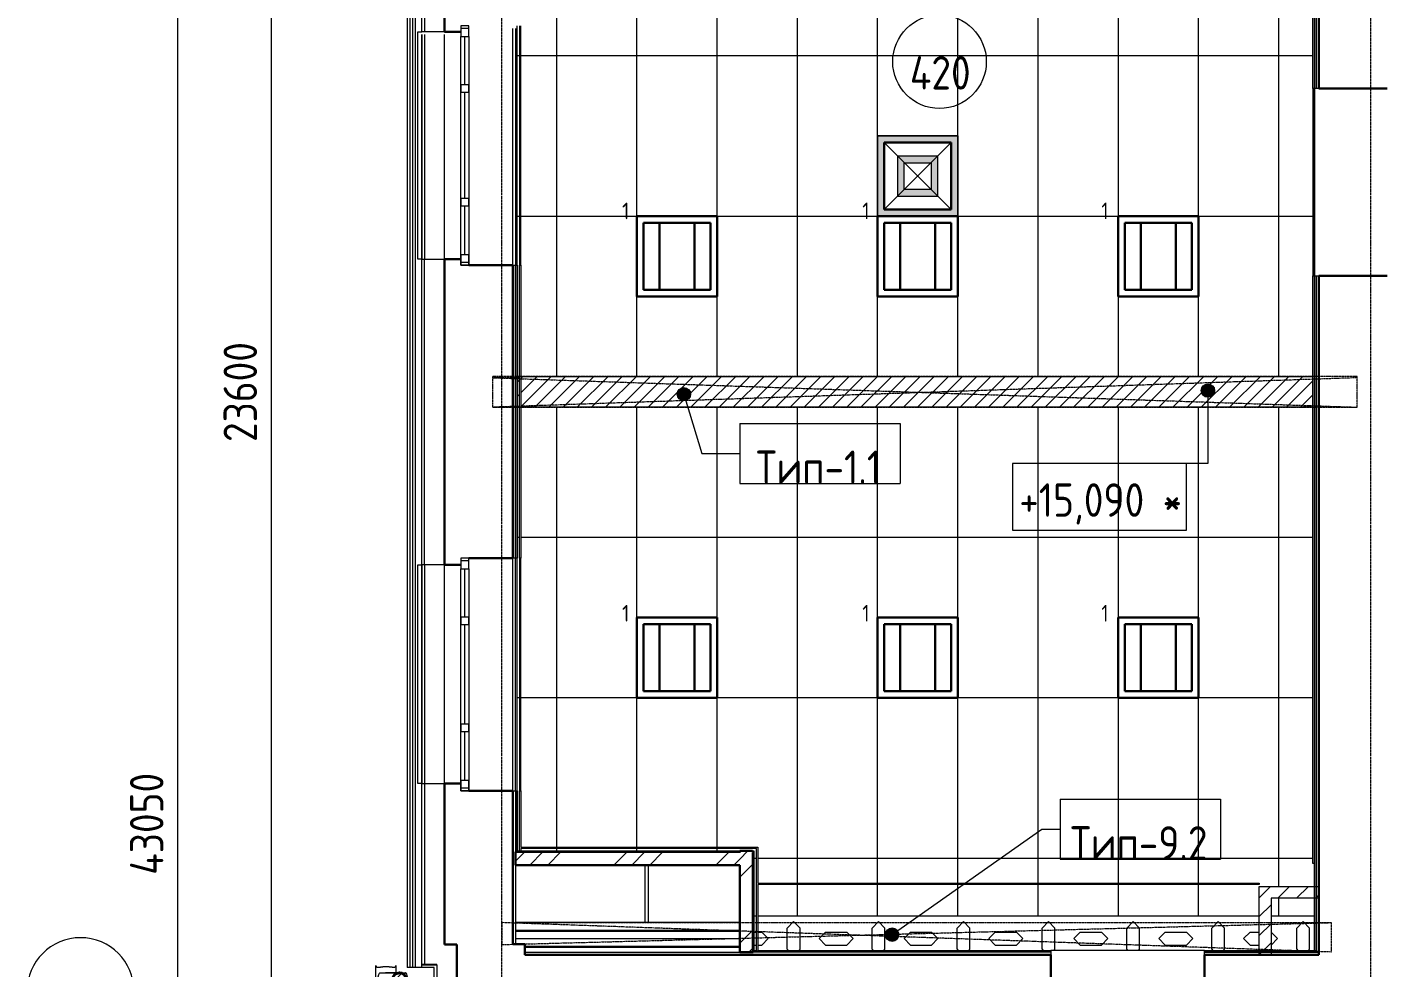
# Model space of a CAD drawing. Header units: millimetres. Extents: x -10051 to 73829, y -4843 to 44223.
# Drawn here: x -10051 to 60, y 20419 to 27453 of the extents above; entities that cross this region are included whole.
import ezdxf

# ---------------------------------------------------------------- set-up
doc = ezdxf.new("R2010")
doc.units = ezdxf.units.MM
for name, pattern in [('ADSK_Линия сетки', [25, 20, -2.5, 0, -2.5]), ('ADSK_Штрих_ш3 п1_5', [4.5, 3, -1.5]), ('ADSK_Штрихпунктирная 2 точки_ш15 п1_5 п1_5 п1_5', [19.5, 15, -1.5, 0, -1.5, 0, -1.5])]:
    doc.linetypes.add(name, pattern=pattern)
for name, color, linetype, lineweight in [('_ Окна', 7, 'Continuous', 9), ('Аннотация', 7, 'Continuous', 20), ('Каркас', 7, 'Continuous', 18), ('Марки', 7, 'Continuous', 20), ('Марки помещений', 7, 'Continuous', 20), ('Обобщенные модели', 7, 'Continuous', 18), ('Окна', 7, 'Continuous', 9), ('Оси', 7, 'Continuous', 9), ('Отметки', 7, 'Continuous', 9), ('Потолки', 7, 'Continuous', 9), ('Потолки штриховка', 7, 'Continuous', 9), ('Размеры', 7, 'Continuous', 9), ('Размеры-100', 7, 'Continuous', 9), ('Стены внутренние', 7, 'Continuous', 18), ('Стены наружные', 7, 'Continuous', 18), ('Стены несущие', 7, 'Continuous', 30), ('Стены отделка', 7, 'Continuous', 30), ('Стены штриховка', 7, 'Continuous', 9), ('Узлы', 7, 'Continuous', 18)]:
    doc.layers.add(name, color=color, linetype=linetype, lineweight=lineweight)
doc.layers.add('Линии', color=7, linetype='Continuous', lineweight=9, true_color=0x00a600)
doc.styles.add('GOST Common_1', font='GOST_Common.ttf', dxfattribs={"width": 0.9, "height": 250})
doc.styles.add('GOST Common_2', font='GOST_Common.ttf', dxfattribs={"width": 0.9, "height": 250})
doc.styles.add('GOST Common_4', font='GOST_Common.ttf', dxfattribs={"width": 0.9, "height": 200})
doc.styles.add('GOST Common_B', font='', dxfattribs={"width": 0.9, "height": 250})
doc.styles.get('GOST Common_B').set_extended_font_data('GOST Common', bold=True)
doc.dimstyles.new('ADSK_Основной_2_5_мм_Оси', dxfattribs={"dimscale": 304.8, "dimtxt": 251.428749, "dimasz": 0.463911, "dimexe": 0.492126, "dimexo": 0.492126, "dimgap": 0.098425, "dimtad": 1, "dimrnd": 0.01, "dimdsep": 46, "dimtxsty": 'GOST Common_2', "dimblk1": 'OBLIQUE', "dimblk2": 'OBLIQUE', "dimsah": 1, "dimcen": 0.09, "dimdle": 0.492126, "dimazin": 2, "dimtfac": 1, "dimtdec": 4, "dimtix": 1, "dimtmove": 0, "dimatfit": 3, "dimfxl": 1, "dimtvp": 1, "dimtolj": 1, "dimtzin": 0, "dimlwd": 20, "dimlwe": 20, "dimarcsym": 2})
pattern_1 = [(45, (0, 0), (-381.661, 381.661), []), (45, (134.94, 0), (0, 763.322), []), (45, (-134.94, 0), (0, 763.322), [])]
pattern_2 = [(45, (0, 0), (-70.7107, 70.7107), [])]

# ---------------------------------------------------------------- blocks, each defined once
blk = doc.blocks.new('окно трехпол с фрамугой - 1750-2320_h___нов_-2116909-План потолков 4-го этажа')
at = {"layer": '_ Окна', "lineweight": 18}
for p, q in [((-895, 75), (-895, 135)), ((-895, 135), (-815, 135)), ((-815, 135), (-815, 75)), ((-455, 75), (-455, 135)), ((-455, 135), (-395, 135)), ((-395, 135), (-395, 75)), ((395, 75), (395, 135)), ((395, 135), (455, 135)), ((455, 135), (455, 75)), ((815, 135), (815, 75)), ((895, 135), (815, 135)), ((895, 75), (895, 135)), ((-815, 75), (-895, 75)), ((-395, 75), (-455, 75)), ((455, 75), (395, 75)), ((815, 75), (895, 75))]:
    blk.add_line(p, q, dxfattribs=at)
at = {"layer": '_ Окна'}
for p, q in [((-875, 75), (-875, 135)), ((-815, 105), (-455, 105)), ((-395, 105), (395, 105)), ((455, 105), (815, 105)), ((875, 75), (875, 135))]:
    blk.add_line(p, q, dxfattribs=at)
at = {"layer": 'Окна'}
for p, q in [((-895, 135), (-895, 75)), ((-815, 135), (-895, 135)), ((-815, 135), (-455, 135)), ((-395, 135), (-455, 135)), ((-395, 135), (395, 135)), ((455, 135), (395, 135)), ((455, 135), (815, 135)), ((895, 135), (815, 135)), ((895, 75), (895, 135)), ((-895, 75), (-815, 75)), ((-455, 75), (-815, 75)), ((-455, 75), (-395, 75)), ((395, 75), (-395, 75)), ((395, 75), (455, 75)), ((815, 75), (455, 75)), ((815, 75), (895, 75))]:
    blk.add_line(p, q, dxfattribs=at)
blk = doc.blocks.new('окно трехпол с фрамугой - 1700-2320_h_ _нов_-2116573-План потолков 4-го этажа')
at = {"layer": '_ Окна', "lineweight": 18}
for p, q in [((-870, 75), (-870, 135)), ((-870, 135), (-790, 135)), ((-790, 135), (-790, 75)), ((-430, 75), (-430, 135)), ((-430, 135), (-370, 135)), ((-370, 135), (-370, 75)), ((370, 75), (370, 135)), ((370, 135), (430, 135)), ((430, 135), (430, 75)), ((790, 135), (790, 75)), ((870, 135), (790, 135)), ((870, 75), (870, 135)), ((-790, 75), (-870, 75)), ((-370, 75), (-430, 75)), ((430, 75), (370, 75)), ((790, 75), (870, 75))]:
    blk.add_line(p, q, dxfattribs=at)
at = {"layer": '_ Окна'}
for p, q in [((-850, 75), (-850, 135)), ((-790, 105), (-430, 105)), ((-370, 105), (370, 105)), ((430, 105), (790, 105)), ((850, 75), (850, 135))]:
    blk.add_line(p, q, dxfattribs=at)
at = {"layer": 'Окна'}
for p, q in [((-870, 135), (-870, 75)), ((-790, 135), (-870, 135)), ((-790, 135), (-430, 135)), ((-370, 135), (-430, 135)), ((-370, 135), (370, 135)), ((430, 135), (370, 135)), ((430, 135), (790, 135)), ((870, 135), (790, 135)), ((870, 75), (870, 135)), ((-870, 75), (-790, 75)), ((-430, 75), (-790, 75)), ((-430, 75), (-370, 75)), ((370, 75), (-370, 75)), ((370, 75), (430, 75)), ((790, 75), (430, 75)), ((790, 75), (870, 75))]:
    blk.add_line(p, q, dxfattribs=at)
blk = doc.blocks.new('ADSK_Балка_Двутавр_ТипБ_АСТО20-93 - б2 120Х270н-2563731-План потолков 4-го этажа')
at = {"layer": 'Каркас'}
for p, q in [((3079, 3), (1402, 3)), ((3079, -3), (1402, -3))]:
    blk.add_line(p, q, dxfattribs=at)
blk = doc.blocks.new('ADSK_Балка_Двутавр_ТипБ_АСТО20-93 - б2 120Х270н-2563732-План потолков 4-го этажа')
at = {"layer": 'Каркас'}
for p, q in [((3042, 3), (1434, 3)), ((3042, -3), (1434, -3))]:
    blk.add_line(p, q, dxfattribs=at)
blk = doc.blocks.new('Водосток - Тип 1 _карниз больше 490мм_-5161094-План потолков 4-го этажа')
at = {"layer": 'Обобщенные модели', "lineweight": 9}
h = blk.add_hatch(dxfattribs=at)
h.set_pattern_fill('FP_40', color=256, style=0, pattern_type=2)
h.set_pattern_definition([(314.706, (-20244.53, -7002.02), (106.6089, 105.5204), [])])
h.paths.add_polyline_path([(76, 171), (77, 148), (88, 128), (104, 115), (125, 110), (149, 116), (164, 129), (174, 149), (173, 172), (163, 192), (145, 206), (124, 210), (103, 205), (86, 191), (76, 171)])
at = {"layer": 'Обобщенные модели'}
for p, q in [((19, 335), (25, 335)), ((75, 185), (75, 306)), ((75, 264), (75, 306)), ((175, 306), (175, 184)), ((175, 306), (175, 264)), ((225, 335), (231, 335)), ((25, 185), (19, 185)), ((75, 173), (75, 183)), ((75, 114), (75, 147)), ((75, 114), (75, 147)), ((120, -30), (120, 109)), ((130, 109), (130, -30)), ((175, 177), (175, 173)), ((175, 147), (175, 114)), ((175, 147), (175, 114)), ((231, 185), (225, 185)), ((120, -30), (130, -30))]:
    blk.add_line(p, q, dxfattribs=at)
at = {"layer": 'Обобщенные модели', "flags": 128}
for points in [[(75, 264), (75, 258), (75, 252), (75, 247), (75, 242), (75, 236), (75, 231), (75, 226), (75, 221), (75, 216), (75, 212), (75, 207), (75, 203), (75, 199), (75, 195), (75, 191), (75, 188), (75, 184), (75, 181), (75, 178), (75, 175), (75, 173)], [(75, 184), (75, 189), (75, 194), (75, 199), (75, 204), (75, 208), (75, 213), (75, 217), (75, 221), (75, 225), (75, 229), (75, 232), (75, 236), (75, 239), (75, 242), (75, 245), (75, 247), (75, 249), (75, 252), (75, 253), (75, 255), (75, 256), (75, 258), (75, 259), (75, 259), (75, 260), (75, 260)], [(175, 173), (175, 174), (175, 177), (175, 180), (175, 183), (175, 186), (175, 190), (175, 193), (175, 197), (175, 201), (175, 205), (175, 210), (175, 214), (175, 219), (175, 224), (175, 229), (175, 234), (175, 239), (175, 245), (175, 250), (175, 256), (175, 261), (175, 264)], [(175, 260), (175, 260), (175, 259), (175, 258), (175, 257), (175, 256), (175, 254), (175, 252), (175, 250), (175, 248), (175, 246), (175, 243), (175, 240), (175, 237), (175, 234), (175, 230), (175, 227), (175, 223), (175, 219), (175, 215), (175, 210), (175, 206), (175, 201), (175, 196), (175, 191), (175, 186), (175, 184)], [(75, 173), (75, 178), (75, 183)], [(175, 177), (175, 175), (175, 173)]]:
    blk.add_lwpolyline(points, dxfattribs=at)
at = {"layer": 'Обобщенные модели'}
for start, end in [(90, 270), (270, 90)]:
    blk.add_arc((125, 160), 52, start, end, dxfattribs=at)
at = {"layer": 'Обобщенные модели', "lineweight": 40}
for start, end in [(90, 270), (270, 90)]:
    blk.add_arc((125, 160), 50, start, end, dxfattribs=at)
at = {"layer": 'Обобщенные модели'}
for centre, major_axis, start_param, end_param in [((125, 306), (-50, 0), 4.712389, 6.283185), ((125, 306), (-50, 0), 4.712389, 6.283185), ((125, 306), (-50, 0), 3.141593, 4.712389), ((125, 306), (-50, 0), 3.141593, 4.712389), ((125, 114), (50, 0), 2.395226, 4.614684), ((125, 114), (50, 0), 2.395226, 4.614684), ((125, 114), (50, 0), 4.80927, 7.029552), ((125, 114), (50, 0), 4.80927, 7.029552)]:
    blk.add_ellipse(centre, major_axis=major_axis, ratio=0.309017, start_param=start_param, end_param=end_param, dxfattribs=at)
for points, knots in [([(19, 185), (21, 185), (25, 186), (29, 189), (31, 192), (32, 195), (32, 197), (32, 199), (32, 202), (32, 204), (32, 206), (32, 209), (32, 211), (31, 214), (31, 217), (31, 220), (30, 223), (30, 226), (29, 229), (29, 232), (29, 236), (28, 240), (28, 246), (27, 255), (27, 265), (28, 274), (28, 280), (29, 284), (29, 288), (29, 291), (30, 294), (30, 297), (31, 300), (31, 303), (31, 306), (32, 309), (32, 311), (32, 314), (32, 316), (32, 318), (32, 321), (32, 323), (32, 325), (31, 328), (29, 331), (25, 334), (21, 335), (19, 335)], [-1, -1, -1, -1, -0.941176, -0.882353, -0.852941, -0.823529, -0.808824, -0.794118, -0.779412, -0.764706, -0.75, -0.735294, -0.720588, -0.705882, -0.691176, -0.676471, -0.661765, -0.647059, -0.632353, -0.617647, -0.602941, -0.588235, -0.558824, -0.529412, -0.470588, -0.441176, -0.411765, -0.397059, -0.382353, -0.367647, -0.352941, -0.338235, -0.323529, -0.308824, -0.294118, -0.279412, -0.264706, -0.25, -0.235294, -0.220588, -0.205882, -0.191176, -0.176471, -0.147059, -0.117647, -0.058824, 0, 0, 0, 0]), ([(19, 335), (22, 335), (29, 335), (39, 335), (48, 335), (56, 335), (61, 335), (65, 335), (68, 335), (71, 335), (74, 335), (78, 335), (81, 335), (84, 335), (86, 335), (88, 335), (90, 335), (93, 335), (96, 335), (100, 335), (102, 335), (105, 335), (107, 335), (110, 335), (116, 335), (121, 335), (125, 335)], [-1, -1, -1, -1, -0.875, -0.75, -0.625, -0.5625, -0.5, -0.46875, -0.4375, -0.40625, -0.375, -0.34375, -0.3125, -0.28125, -0.265625, -0.25, -0.234375, -0.21875, -0.1875, -0.15625, -0.140625, -0.125, -0.109375, -0.09375, -0.0625, 0, 0, 0, 0]), ([(125, 335), (129, 335), (134, 335), (140, 335), (143, 335), (145, 335), (148, 335), (150, 335), (154, 335), (157, 335), (160, 335), (162, 335), (164, 335), (166, 335), (169, 335), (172, 335), (176, 335), (179, 335), (182, 335), (185, 335), (189, 335), (194, 335), (202, 335), (211, 335), (221, 335), (228, 335), (231, 335)], [-1, -1, -1, -1, -0.9375, -0.90625, -0.890625, -0.875, -0.859375, -0.84375, -0.8125, -0.78125, -0.765625, -0.75, -0.734375, -0.71875, -0.6875, -0.65625, -0.625, -0.59375, -0.5625, -0.53125, -0.5, -0.4375, -0.375, -0.25, -0.125, 0, 0, 0, 0]), ([(231, 335), (229, 335), (225, 334), (221, 331), (219, 328), (218, 325), (218, 323), (218, 321), (218, 318), (218, 316), (218, 314), (218, 311), (218, 309), (219, 306), (219, 303), (219, 300), (220, 297), (220, 294), (221, 291), (221, 288), (221, 284), (222, 280), (222, 274), (223, 265), (223, 255), (222, 246), (222, 240), (221, 236), (221, 232), (221, 229), (220, 226), (220, 223), (219, 220), (219, 217), (219, 214), (218, 211), (218, 209), (218, 206), (218, 204), (218, 202), (218, 199), (218, 197), (218, 195), (219, 192), (221, 189), (225, 186), (229, 185), (231, 185)], [-1, -1, -1, -1, -0.941176, -0.882353, -0.852941, -0.823529, -0.808824, -0.794118, -0.779412, -0.764706, -0.75, -0.735294, -0.720588, -0.705882, -0.691176, -0.676471, -0.661765, -0.647059, -0.632353, -0.617647, -0.602941, -0.588235, -0.558824, -0.529412, -0.470588, -0.441176, -0.411765, -0.397059, -0.382353, -0.367647, -0.352941, -0.338235, -0.323529, -0.308824, -0.294118, -0.279412, -0.264706, -0.25, -0.235294, -0.220588, -0.205882, -0.191176, -0.176471, -0.147059, -0.117647, -0.058824, 0, 0, 0, 0]), ([(74, 185), (73, 185), (71, 185), (68, 185), (65, 185), (61, 185), (56, 185), (48, 185), (39, 185), (29, 185), (22, 185), (19, 185)], [-0.625, -0.625, -0.625, -0.625, -0.59375, -0.5625, -0.53125, -0.5, -0.4375, -0.375, -0.25, -0.125, 0, 0, 0, 0]), ([(231, 185), (228, 185), (221, 185), (211, 185), (202, 185), (194, 185), (189, 185), (185, 185), (182, 185), (179, 185), (177, 185), (176, 185)], [-1, -1, -1, -1, -0.875, -0.75, -0.625, -0.5625, -0.5, -0.46875, -0.4375, -0.40625, -0.375, -0.375, -0.375, -0.375])]:
    blk.add_open_spline(points, degree=3, knots=knots, dxfattribs=at)
blk = doc.blocks.new('Ось сетки - Круг_Ø8 мм-8258-План потолков 4-го этажа')
at = {"layer": 'Оси', "lineweight": 20}
for start, end in [(360, 180), (180, 360)]:
    blk.add_arc((0, 0), 4, start, end, dxfattribs=at)
blk = doc.blocks.new('ADSK_Марка_Помещение_ОдноЗначение - Номер-159740-План потолков 4-го этажа')
at = {"layer": 'Марки помещений'}
blk.add_circle((0, 0), 3.5, dxfattribs=at)
blk = doc.blocks.new('DIMBLOCK2-План потолков 4-го этажа')
at = {"layer": 'Размеры-100', "lineweight": 40, "transparency": 16777216}
for p, q in [((-8225, 36545), (-8295, 36616)), ((-8225, 36545), (-8154, 36474)), ((-8225, 12945), (-8295, 13016)), ((-8225, 12945), (-8154, 12874))]:
    blk.add_line(p, q, dxfattribs=at)
at = {"layer": 'Размеры-100', "lineweight": 20, "transparency": 16777216}
for p, q in [((-8225, 36545), (-8275, 36545)), ((-8225, 36545), (-8225, 12945)), ((-8225, 36545), (-8075, 36545)), ((-8225, 12945), (-8275, 12945)), ((-8225, 12945), (-8075, 12945))]:
    blk.add_line(p, q, dxfattribs=at)
at = {"layer": 'Размеры-100', "color": 0, "lineweight": 20, "transparency": 16777216, "insert": (-8581, 24351), "char_height": 250, "width": 946.05, "attachment_point": 1, "rotation": 90, "line_spacing_factor": 1.022761, "style": 'GOST Common_2'}
blk.add_mtext('23600', dxfattribs=at)
blk = doc.blocks.new('_Oblique')
at = {"color": 0, "linetype": 'ByBlock', "lineweight": -2}
blk.add_line((-0.5, -0.5), (0.5, 0.5), dxfattribs=at)
blk = doc.blocks.new('DIMBLOCK6-План потолков 4-го этажа')
at = {"layer": 'Размеры-100', "lineweight": 20, "transparency": 16777216}
for p, q in [((-8925, 43195), (-8925, -155)), ((-8925, 43045), (-8975, 43045)), ((-8925, 43045), (-8775, 43045)), ((-8925, -5), (-8975, -5)), ((-8925, -5), (-8775, -5))]:
    blk.add_line(p, q, dxfattribs=at)
at = {"layer": 'Размеры-100', "lineweight": 40, "transparency": 16777216}
for p, q in [((-8925, 43045), (-8995, 43116)), ((-8925, 43045), (-8854, 42974)), ((-8925, -5), (-8995, 66)), ((-8925, -5), (-8854, -76))]:
    blk.add_line(p, q, dxfattribs=at)
at = {"layer": 'Размеры-100', "color": 0, "lineweight": 20, "transparency": 16777216, "insert": (-9281, 21115), "char_height": 250, "width": 971.62, "attachment_point": 1, "rotation": 90, "line_spacing_factor": 1.022761, "style": 'GOST Common_2'}
blk.add_mtext('43050', dxfattribs=at)
blk = doc.blocks.new('Высотные отметки - Рамка-12095-План потолков 4-го этажа')
at = {"layer": 'Аннотация'}
for p, q in [((-6.5, 0), (-6.5, 5)), ((-6.5, 5), (6.5, 5)), ((6.5, 5), (6.5, 0)), ((6.5, 0), (-6.5, 0))]:
    blk.add_line(p, q, dxfattribs=at)
blk = doc.blocks.new('ADSK_Марка_Потолок - ADSK_Марка и Смещение от уровня-155896-План потолков 4-го этажа')
at = {"layer": 'Марки'}
for p, q in [((-6, 4.5), (-6, 0)), ((-6, 4.5), (6, 4.5)), ((6, 4.5), (6, 0)), ((-6, 0), (6, 0))]:
    blk.add_line(p, q, dxfattribs=at)

msp = doc.modelspace()

# ---------------------------------------------------------------- hatches: boundary and pattern name
at = {"layer": 'Марки'}
h = msp.add_hatch(color=256, dxfattribs=at)
edge = h.paths.add_edge_path()
edge.add_arc((-5138.812, 24708.595), 50, 0, 360)
h = msp.add_hatch(color=256, dxfattribs=at)
edge = h.paths.add_edge_path()
edge.add_arc((-3581.624, 20667.756), 50, 0, 360)
at = {"layer": 'Отметки'}
h = msp.add_hatch(color=256, dxfattribs=at)
edge = h.paths.add_edge_path()
edge.add_arc((-1219.322, 24735.872), 50, 0, 360)
at = {"layer": 'Потолки штриховка', "lineweight": 18}
h = msp.add_hatch(dxfattribs=at)
h.set_pattern_fill('FP_44', color=256, style=0, pattern_type=2)
h.set_pattern_definition([(90, (-11490, 28439), (600, -4e-14), []), (0, (-11490, 28439), (0, -1200), [])])
h.paths.add_polyline_path([(-426.959, 20807.703), (-422, 20807.703), (-422, 20940.136), (-747, 20940.136), (-747, 20807.703), (-590, 20807.703)])
h.paths.add_polyline_path([(-3754.205, 20807.703), (-835, 20807.703), (-835, 21028.136), (-422, 21028.136), (-422, 24611.087), (-425, 24611.087), (-425, 21199.703), (-435, 21199.703), (-435, 24611.087), (-6357.788, 24611.087), (-6357.788, 21321.703), (-4586.435, 21321.703), (-4586.232, 21053.636), (-835, 21053.636), (-835, 21043.636), (-4586.435, 21043.636), (-4586.435, 20807.703), (-4336.983, 20807.703)])
h.paths.add_polyline_path([(-4614.435, 20807.703), (-4596.435, 20807.703), (-4596.435, 21311.703), (-6357.788, 21311.703), (-6357.788, 21293.703), (-4616.435, 21293.703), (-4615.367, 21291.703), (-4614.435, 21291.703), (-4614.435, 21043.636)])
h.paths.add_polyline_path([(-6385.788, 21293.703), (-6367.788, 21293.703), (-6367.788, 24611.087), (-6385.788, 24611.087), (-6385.788, 21565.578)])
h.paths.add_polyline_path([(-6387.788, 21291.703), (-6385.788, 21291.703), (-6385.788, 21293.703)])
h.paths.add_polyline_path([(-3690, 24841.087), (-435, 24841.087), (-435, 28618.534), (-6357.788, 28618.534), (-6357.788, 24841.087), (-4336.983, 24841.087)])
h.paths.add_polyline_path([(-422, 24841.087), (-422, 28618.534), (-425, 28618.534), (-425, 24841.087)])
h.paths.add_polyline_path([(-6367.788, 24841.087), (-6367.788, 28618.534), (-6385.788, 28618.534), (-6385.788, 24841.087)])
h.paths.add_polyline_path([(-1423.09, 28848.534), (-1004, 28848.534), (-1004, 31250.381), (-450, 31250.381), (-450, 32618.341), (-6357.788, 32618.341), (-6357.788, 28848.534), (-1887.348, 28848.534)])
h.paths.add_polyline_path([(-991, 28848.534), (-991, 31225.381), (-985, 31225.381), (-985, 31240.381), (-994, 31240.381), (-994, 28848.534)])
h.paths.add_polyline_path([(-6385.788, 28848.534), (-6367.788, 28848.534), (-6367.788, 32618.341), (-6385.788, 32618.341), (-6385.788, 28853.803)])
h.paths.add_polyline_path([(-440, 31250.381), (-422, 31250.895), (-422, 32618.341), (-440, 32618.341), (-440, 31250.565)])
h.paths.add_polyline_path([(-6385.788, 32848.341), (-6367.788, 32848.341), (-6367.788, 36459.276), (-6385.788, 36459.18), (-6385.788, 32855.553)])
h.paths.add_polyline_path([(-6357.788, 32848.341), (-450, 32848.341), (-450, 36402.069), (-6357.788, 36459.18), (-6357.788, 32872.381)])
h.paths.add_polyline_path([(-440, 32848.341), (-422, 32848.341), (-422, 36429.8), (-6385.788, 36486.815), (-6385.788, 36469.451), (-450, 36412.07), (-450, 36421.877), (-440, 36421.877), (-440, 32971.818)])
h.paths.add_polyline_path([(-1240.009, 36449.708), (-1240.056, 36454.277), (-5351.294, 36489.452), (-1240.056, 36449.708)])
h.paths.add_polyline_path([(-6385.788, 36487.452), (-6385.788, 36489.452), (-6387.769, 36489.452)])
at = {"layer": 'Потолки штриховка', "lineweight": 18, "true_color": 0x787878}
h = msp.add_hatch(dxfattribs=at)
h.set_pattern_fill('FP_47', color=8, style=0, pattern_type=2)
h.set_pattern_definition([(45, (0, 0), (-53.03301, 53.03301), [])])
h.paths.add_polyline_path([(-6385.788, 24611.087), (-6367.788, 24611.087), (-6367.788, 24841.087), (-6385.788, 24840.418), (-6385.788, 24824.504)])
h.paths.add_polyline_path([(-6357.788, 24611.087), (-435, 24611.087), (-435, 24841.087), (-6357.788, 24841.087), (-6357.788, 24824.504)])
h.paths.add_polyline_path([(-422, 24611.087), (-422, 24841.087), (-425, 24841.087), (-425, 24611.087)])
h.paths.add_polyline_path([(-425, 28618.534), (-422, 28618.534), (-422, 28679.319), (-425, 28679.319), (-425, 28620.433)])
h.paths.add_polyline_path([(-435, 28618.534), (-435, 28666.319), (-1004, 28666.319), (-1004, 28848.534), (-6357.788, 28848.534), (-6357.788, 28618.534), (-450.593, 28618.534)])
h.paths.add_polyline_path([(-6385.788, 28618.534), (-6367.788, 28619.011), (-6367.788, 28848.534), (-6385.788, 28848.026), (-6385.788, 28618.769)])
h.paths.add_polyline_path([(-474.909, 28676.319), (-435, 28676.319), (-435, 28679.319), (-989, 28679.319), (-989, 28681.319), (-991, 28681.319), (-991, 28848.534), (-994, 28848.534), (-994, 28676.319), (-524.66, 28676.319)])
h.paths.add_polyline_path([(-420, 28679.319), (-420, 28681.319), (-422, 28679.319)])
h.paths.add_polyline_path([(-6385.788, 32618.341), (-6367.788, 32618.341), (-6367.788, 32848.341), (-6385.788, 32847.672), (-6385.788, 32739.038)])
h.paths.add_polyline_path([(-6357.788, 32618.341), (-450, 32618.341), (-450, 32848.341), (-6357.788, 32848.341), (-6357.788, 32739.038)])
h.paths.add_polyline_path([(-440, 32618.341), (-422, 32618.341), (-422, 32848.341), (-440, 32848.341), (-440, 32620.253)])
at = {"layer": 'Потолки штриховка', "lineweight": 18}
h = msp.add_hatch(dxfattribs=at)
h.set_pattern_fill('FP_48', color=256, style=0, pattern_type=2)
h.set_pattern_definition([(45, (0, 0), (0, 635), [67.352, -381.661]), (0, (47.62, 47.62), (317.5, 317.5), [158.75, -476.25]), (315, (206.38, 47.62), (635, 0), [67.352, -381.661]), (225, (254, 0), (0, -635), [67.352, -381.661]), (0, (47.62, -47.62), (317.5, 317.5), [158.75, -476.25]), (315, (0, 0), (635, 0), [67.352, -381.661]), (90, (396.88, -79.38), (-317.5, 317.5), [158.75, -476.25]), (45, (396.88, 79.38), (0, 635), [67.352, -381.661]), (45, (444.5, -127), (0, 635), [67.352, -381.661]), (90, (492.12, -79.38), (-317.5, 317.5), [158.75, -476.25]), (315, (396.88, -79.38), (635, 0), [67.352, -381.661]), (315, (444.5, 127), (635, 0), [67.352, -381.661])])
h.paths.add_polyline_path([(-3171.426, 20549.703), (-835, 20549.703), (-835, 20807.703), (-4586.435, 20807.703), (-4586.435, 20549.703), (-3406.959, 20549.703)])
h.paths.add_polyline_path([(-4596.435, 20549.703), (-4596.435, 20807.703), (-4614.435, 20807.703), (-4614.435, 20549.703)])
h.paths.add_polyline_path([(-548.922, 20549.703), (-422, 20549.703), (-422, 20807.703), (-747, 20807.703), (-747, 20549.703), (-590, 20549.703)])
at = {"layer": 'Стены внутренние', "lineweight": 9}
h = msp.add_hatch(dxfattribs=at)
h.set_pattern_fill('FP_1', color=256, style=0, pattern_type=2)
h.set_pattern_definition(pattern_1)
h.paths.add_polyline_path([(-4919.762, 21187.703), (-4720.435, 21187.703), (-4720.435, 21281.703), (-6357.788, 21287.703), (-6360.188, 21281.703), (-6385.788, 21281.703), (-6385.788, 21287.703), (-6391.788, 21287.703), (-6397.788, 21281.703), (-6397.788, 21187.703), (-5246.554, 21187.703)])
h = msp.add_hatch(dxfattribs=at)
h.set_pattern_fill('FP_1', color=256, style=0, pattern_type=2)
h.set_pattern_definition(pattern_1)
h.paths.add_polyline_path([(-4628.373, 20537.703), (-4620.435, 20537.703), (-4620.435, 21281.703), (-4626.435, 21281.703), (-4626.435, 21293.703), (-4720.435, 21293.703), (-4720.435, 20537.703)])
at = {"layer": 'Стены внутренние', "lineweight": 9, "true_color": 0x005b00}
h = msp.add_hatch(dxfattribs=at)
h.set_pattern_fill('FP_75', color=98, style=0, pattern_type=2)
h.set_pattern_definition(pattern_2)
h.paths.add_polyline_path([(-400, 20940.136), (-390, 20940.136), (-390, 21028.136), (-415.614, 21028.136), (-416.421, 20940.136), (-410, 20940.136)])
h.paths.add_polyline_path([(-835, 20940.136), (-420, 20940.136), (-420, 21028.136), (-835, 21028.136)])
h = msp.add_hatch(dxfattribs=at)
h.set_pattern_fill('FP_75', color=98, style=0, pattern_type=2)
h.set_pattern_definition(pattern_2)
h.paths.add_polyline_path([(-747, 20517.703), (-747, 20940.136), (-835, 20940.136), (-835, 20517.703)])
at = {"layer": 'Узлы', "true_color": 0x939393}
h = msp.add_hatch(color=252, dxfattribs=at)
h.paths.add_polyline_path([(-3446.433, 26039.027), (-3090, 26039.027), (-3090, 26639.027), (-3690, 26639.027), (-3690, 26039.027), (-3640, 26039.027)])
h.paths.add_polyline_path([(-3140, 26089.027), (-3640, 26089.027), (-3640, 26589.027), (-3140, 26589.027), (-3140, 26563.331)])
h.paths.add_polyline_path([(-3540, 26189.027), (-3240, 26189.027), (-3240, 26489.027), (-3540, 26489.027), (-3540, 26239.027)])
h.paths.add_polyline_path([(-3490, 26239.027), (-3490, 26439.027), (-3290, 26439.027), (-3290, 26239.027)])

# ---------------------------------------------------------------- linework, layer by layer
at = {"layer": 'Каркас', "color": 8, "linetype": 'ADSK_Штрих_ш3 п1_5', "lineweight": 9, "true_color": 0x808080}
for p, q in [((-5426.959, 20757.703), (-5426.959, 21187.703)), ((-5406.959, 21187.703), (-5406.959, 20757.703)), ((-4720.435, 20757.703), (-6397.788, 20757.703)), ((-4720.435, 20637.703), (-6397.788, 20637.703)), ((-4720.435, 20637.703), (-6397.788, 20637.703))]:
    msp.add_line(p, q, dxfattribs=at)
at = {"layer": 'Линии', "color": 7, "lineweight": 18}
for p, q in [((-3690, 26639.027), (-3090, 26639.027)), ((-3690, 26039.027), (-3690, 26639.027)), ((-3090, 26639.027), (-3090, 26039.027)), ((-3640, 26589.027), (-3140, 26089.027)), ((-3140, 26589.027), (-3640, 26089.027)), ((-3090, 26039.027), (-3690, 26039.027))]:
    msp.add_line(p, q, dxfattribs=at)
at = {"layer": 'Линии', "color": 7}
for p, q in [((-3090, 26639.027), (-3690, 26639.027)), ((-3690, 26639.027), (-3690, 26039.027)), ((-3090, 26039.027), (-3090, 26639.027)), ((-3640, 26089.027), (-3640, 26589.027)), ((-3640, 26589.027), (-3140, 26589.027)), ((-3140, 26589.027), (-3140, 26089.027)), ((-3540, 26489.027), (-3540, 26189.027)), ((-3240, 26489.027), (-3540, 26489.027)), ((-3490, 26439.027), (-3290, 26439.027)), ((-3490, 26239.027), (-3490, 26439.027)), ((-3290, 26439.027), (-3290, 26239.027)), ((-3240, 26189.027), (-3240, 26489.027)), ((-3540, 26189.027), (-3240, 26189.027)), ((-3290, 26239.027), (-3490, 26239.027)), ((-3140, 26089.027), (-3640, 26089.027)), ((-3690, 26039.027), (-3090, 26039.027))]:
    msp.add_line(p, q, dxfattribs=at)
at = {"layer": 'Линии', "color": 5, "lineweight": 30, "true_color": 0x0000ff}
for p, q in [((-3140, 26589.027), (-3640, 26589.027)), ((-3640, 26589.027), (-3640, 26089.027)), ((-3140, 26089.027), (-3140, 26589.027)), ((-3640, 26089.027), (-3140, 26089.027)), ((-3690, 26039.027), (-3090, 26039.027)), ((-3690, 25439.027), (-3690, 26039.027)), ((-3140, 25989.027), (-3640, 25989.027)), ((-3640, 25989.027), (-3640, 25489.027)), ((-3520, 25989.027), (-3520, 25489.027)), ((-3260, 25989.027), (-3260, 25489.027)), ((-3140, 25489.027), (-3140, 25989.027)), ((-3090, 26039.027), (-3090, 25439.027)), ((-1890, 26039.027), (-1290, 26039.027)), ((-1890, 25439.027), (-1890, 26039.027)), ((-1340, 25989.027), (-1840, 25989.027)), ((-1840, 25989.027), (-1840, 25489.027)), ((-1720, 25989.027), (-1720, 25489.027)), ((-1460, 25989.027), (-1460, 25489.027)), ((-1340, 25489.027), (-1340, 25989.027)), ((-1290, 26039.027), (-1290, 25439.027)), ((-3640, 25489.027), (-3140, 25489.027)), ((-1840, 25489.027), (-1340, 25489.027)), ((-3090, 25439.027), (-3690, 25439.027)), ((-1290, 25439.027), (-1890, 25439.027)), ((-5490, 23039.027), (-4890, 23039.027)), ((-5490, 22439.027), (-5490, 23039.027)), ((-4940, 22989.027), (-5440, 22989.027)), ((-5440, 22989.027), (-5440, 22489.027)), ((-5320, 22989.027), (-5320, 22489.027)), ((-5060, 22989.027), (-5060, 22489.027)), ((-4940, 22489.027), (-4940, 22989.027)), ((-4890, 23039.027), (-4890, 22439.027)), ((-3690, 23039.027), (-3090, 23039.027)), ((-3690, 22439.027), (-3690, 23039.027)), ((-3140, 22989.027), (-3640, 22989.027)), ((-3640, 22989.027), (-3640, 22489.027)), ((-3520, 22989.027), (-3520, 22489.027)), ((-3260, 22989.027), (-3260, 22489.027)), ((-3140, 22489.027), (-3140, 22989.027)), ((-3090, 23039.027), (-3090, 22439.027)), ((-5440, 22489.027), (-4940, 22489.027)), ((-3640, 22489.027), (-3140, 22489.027)), ((-4890, 22439.027), (-5490, 22439.027)), ((-3090, 22439.027), (-3690, 22439.027))]:
    msp.add_line(p, q, dxfattribs=at)
at = {"layer": 'Линии', "color": 1, "lineweight": 30, "true_color": 0xff0000}
for p, q in [((-5490, 26039.027), (-4890, 26039.027)), ((-5490, 25439.027), (-5490, 26039.027)), ((-4940, 25989.027), (-5440, 25989.027)), ((-5440, 25989.027), (-5440, 25489.027)), ((-5320, 25989.027), (-5320, 25489.027)), ((-5060, 25989.027), (-5060, 25489.027)), ((-4940, 25489.027), (-4940, 25989.027)), ((-4890, 26039.027), (-4890, 25439.027)), ((-5440, 25489.027), (-4940, 25489.027)), ((-4890, 25439.027), (-5490, 25439.027)), ((-1890, 23039.027), (-1290, 23039.027)), ((-1890, 22439.027), (-1890, 23039.027)), ((-1340, 22989.027), (-1840, 22989.027)), ((-1840, 22989.027), (-1840, 22489.027)), ((-1720, 22989.027), (-1720, 22489.027)), ((-1460, 22989.027), (-1460, 22489.027)), ((-1340, 22489.027), (-1340, 22989.027)), ((-1290, 23039.027), (-1290, 22439.027)), ((-1840, 22489.027), (-1340, 22489.027)), ((-1290, 22439.027), (-1890, 22439.027))]:
    msp.add_line(p, q, dxfattribs=at)
at = {"layer": 'Линии', "color": 7, "linetype": 'ADSK_Штрихпунктирная 2 точки_ш15 п1_5 п1_5 п1_5'}
for p, q in [((-6566.225, 24611.087), (-6566.225, 24841.087)), ((-103.725, 24841.087), (-6566.225, 24841.087)), ((-6366.225, 24831.087), (-6566.225, 24831.087)), ((-6566.225, 24831.087), (-103.725, 24611.087)), ((-103.725, 24831.087), (-6566.225, 24611.087)), ((-103.725, 24611.087), (-103.725, 24841.087)), ((-6366.225, 24611.087), (-6566.225, 24611.087)), ((-6566.225, 24611.087), (-103.725, 24611.087)), ((-297.788, 20537.703), (-6500.435, 20757.703)), ((-6500.435, 20757.703), (-6500.435, 20593.534)), ((-6500.435, 20593.534), (-297.788, 20757.703)), ((-6397.788, 20757.703), (-297.788, 20757.703)), ((-297.788, 20757.703), (-297.788, 20537.703))]:
    msp.add_line(p, q, dxfattribs=at)
at = {"layer": 'Марки'}
for p, q in [((-5138.812, 24708.595), (-5003.296, 24265.088)), ((-5003.296, 24265.088), (-4719.944, 24265.088)), ((-3581.624, 20667.756), (-2460.538, 21456.213)), ((-2460.538, 21456.213), (-2325.022, 21456.213))]:
    msp.add_line(p, q, dxfattribs=at)
for centre in [(-5138.812, 24708.595), (-3581.624, 20667.756)]:
    msp.add_circle(centre, 50, dxfattribs=at)
at = {"layer": 'Оси', "linetype": 'ADSK_Линия сетки'}
for p, q in [((-0.435, -3698.875), (-0.435, 44222.998)), ((-6500.435, -3698.875), (-6500.435, 44110.064))]:
    msp.add_line(p, q, dxfattribs=at)
at = {"layer": 'Отметки', "lineweight": 20}
for p, q in [((-1219.322, 24735.872), (-1219.322, 24191.44)), ((-1219.322, 24191.44), (-2029.831, 24191.44))]:
    msp.add_line(p, q, dxfattribs=at)
at = {"layer": 'Отметки'}
msp.add_circle((-1219.322, 24735.872), 50, dxfattribs=at)
at = {"layer": 'Потолки'}
for p, q in [((-6385.788, 24841.087), (-6367.788, 24841.087)), ((-6357.788, 24841.087), (-435, 24841.087)), ((-425, 24841.087), (-422, 24841.087)), ((-6367.788, 24611.087), (-6385.788, 24611.087)), ((-435, 24611.087), (-6357.788, 24611.087)), ((-422, 24611.087), (-425, 24611.087)), ((-4614.435, 20807.703), (-4596.435, 20807.703)), ((-4586.435, 20807.703), (-835, 20807.703)), ((-747, 20807.703), (-422, 20807.703))]:
    msp.add_line(p, q, dxfattribs=at)
at = {"layer": 'Стены внутренние'}
for p, q in [((-6417.788, 25673.256), (-6417.788, 27443.256)), ((-6367.788, 27463.256), (-6367.788, 25673.256)), ((-6357.788, 25673.256), (-6357.788, 27463.256)), ((-435, 26994), (-435, 25594)), ((-425, 25594), (-425, 26994)), ((-6417.788, 21743.259), (-6417.788, 23483.259)), ((-6397.788, 21743.259), (-6397.788, 23483.259)), ((-6367.788, 23483.259), (-6367.788, 21743.259)), ((-6357.788, 21743.259), (-6357.788, 23483.259))]:
    msp.add_line(p, q, dxfattribs=at)
at = {"layer": 'Стены наружные'}
for p, q in [((-7207.788, 31963.486), (-7207.788, 20423.326)), ((-7187.788, 31992.086), (-7187.788, 20423.326)), ((-7167.788, 32008.603), (-7167.788, 20423.326)), ((-7147.788, 32008.603), (-7147.788, 20423.326)), ((-7127.788, 27418.256), (-7097.788, 27418.256)), ((-7127.788, 25718.256), (-7127.788, 27418.256)), ((-6397.788, 27443.256), (-6397.788, 25673.256)), ((-6385.788, 25673.256), (-6385.788, 27463.256)), ((-7097.788, 25718.256), (-7097.788, 27398.256)), ((-7097.788, 27398.256), (-7097.788, 25718.256)), ((-7077.788, 27398.256), (-7077.788, 25718.256)), ((-6927.788, 25718.256), (-6927.788, 27398.256)), ((-422, 26994), (-422, 25594)), ((-7097.788, 25718.256), (-7127.788, 25718.256)), ((-6385.788, 21743.259), (-6385.788, 23483.259)), ((-7127.788, 23433.259), (-7097.788, 23433.259)), ((-7127.788, 21798.259), (-7127.788, 23433.259)), ((-7097.788, 21798.259), (-7097.788, 23433.259)), ((-7097.788, 23433.259), (-7097.788, 21798.259)), ((-7077.788, 23433.259), (-7077.788, 21798.259)), ((-6927.788, 21798.259), (-6927.788, 23433.259)), ((-7097.788, 21798.259), (-7127.788, 21798.259)), ((-1245, 20549.703), (-2395, 20549.703)), ((-7097.788, 20423.326), (-7207.788, 20423.326))]:
    msp.add_line(p, q, dxfattribs=at)
at = {"layer": 'Стены несущие'}
for p, q in [((-390, 36486.815), (-390, 26994)), ((-6927.788, 29763.253), (-6927.788, 27418.256)), ((-6807.788, 27418.256), (-6927.788, 27418.256)), ((120, 26994), (-390, 26994)), ((-6927.788, 25718.256), (-6927.788, 23433.259)), ((-6927.788, 25718.256), (-6807.788, 25718.256)), ((-6747.788, 25673.256), (-6417.788, 25673.256)), ((-6417.788, 25673.256), (-6417.788, 23483.259)), ((-390, 25594), (120, 25594)), ((-390, 25594), (-390, 20517.703)), ((-6417.788, 23483.259), (-6747.788, 23483.259)), ((-6807.788, 23433.259), (-6927.788, 23433.259)), ((-6927.788, 21798.259), (-6927.788, 20593.534)), ((-6927.788, 21798.259), (-6807.788, 21798.259)), ((-6747.788, 21743.259), (-6417.788, 21743.259)), ((-6417.788, 20593.534), (-6417.788, 21743.259)), ((-6397.788, 21187.703), (-6397.788, 21287.703)), ((-6397.788, 21287.703), (-4720.435, 21287.703)), ((-4720.435, 21281.703), (-4720.435, 21293.703)), ((-4720.435, 21293.703), (-4626.435, 21293.703)), ((-4626.435, 21281.703), (-4620.435, 21281.703)), ((-4620.435, 21281.703), (-4620.435, 20537.703)), ((-4720.435, 21187.703), (-6397.788, 21187.703)), ((-4720.435, 20537.703), (-4720.435, 21187.703)), ((-6837.797, 20593.534), (-6927.788, 20593.534)), ((-6831.527, 19371.855), (-6837.797, 20593.534)), ((-6417.788, 20596.07), (-6327.806, 20596.532)), ((-6327.806, 20596.532), (-6327.401, 20517.703)), ((-4620.435, 20537.703), (-4720.435, 20537.703)), ((-6327.401, 20517.703), (-2395, 20517.703)), ((-2395, 20517.703), (-2395, 19947.703)), ((-1245, 19947.703), (-1245, 20517.703)), ((-1245, 20517.703), (-390, 20517.703))]:
    msp.add_line(p, q, dxfattribs=at)
at = {"layer": 'Стены отделка', "lineweight": 9}
for p, q in [((-7097.788, 27418.256), (-7097.788, 29763.253)), ((-435, 26994), (-435, 28666.319)), ((-425, 28679.319), (-425, 26994)), ((-422, 26994), (-422, 28679.319)), ((-6927.788, 27418.256), (-7097.788, 27418.256)), ((-425, 26994), (-435, 26994)), ((-390, 26994), (-422, 26994)), ((-7097.788, 23433.259), (-7097.788, 25718.256)), ((-7097.788, 25718.256), (-6927.788, 25718.256)), ((-7077.788, 25698.256), (-7077.788, 25718.256)), ((-6417.788, 25673.256), (-6385.788, 25673.256)), ((-6397.788, 25653.256), (-6397.788, 25673.256)), ((-6385.788, 25673.256), (-6385.788, 23483.259)), ((-6367.788, 23483.259), (-6367.788, 25673.256)), ((-6367.788, 25673.256), (-6357.788, 25673.256)), ((-6357.788, 25673.256), (-6357.788, 23483.259)), ((-435, 21199.703), (-435, 25594)), ((-435, 25594), (-425, 25594)), ((-425, 25594), (-425, 21199.703)), ((-422, 25594), (-390, 25594)), ((-422, 20549.703), (-422, 25594)), ((-6385.788, 23483.259), (-6417.788, 23483.259)), ((-6357.788, 23483.259), (-6367.788, 23483.259)), ((-6927.788, 23433.259), (-7097.788, 23433.259)), ((-7097.788, 20443.534), (-7097.788, 21798.259)), ((-7097.788, 21798.259), (-6927.788, 21798.259)), ((-6417.788, 21743.259), (-6385.788, 21743.259)), ((-6385.788, 21743.259), (-6385.788, 21293.703)), ((-6367.788, 21287.703), (-6367.788, 21743.259)), ((-6367.788, 21743.259), (-6357.788, 21743.259)), ((-6357.788, 21743.259), (-6357.788, 21321.703)), ((-4720.435, 21281.703), (-6397.788, 21281.703)), ((-6385.788, 21293.703), (-4720.435, 21293.703)), ((-6357.788, 21321.703), (-4586.435, 21321.703)), ((-6357.788, 21311.703), (-6357.788, 21287.703)), ((-4596.435, 21311.703), (-6357.788, 21311.703)), ((-4626.435, 21293.703), (-4616.435, 21293.703)), ((-4626.435, 20537.703), (-4626.435, 21281.703)), ((-4614.435, 21291.703), (-4614.435, 20549.703)), ((-4596.435, 20549.703), (-4596.435, 21311.703)), ((-4586.435, 21321.703), (-4586.435, 21053.636)), ((-6397.788, 21187.703), (-6397.788, 20593.534)), ((-425, 21199.703), (-435, 21199.703)), ((-4586.435, 21053.636), (-835, 21053.636)), ((-4586.435, 21043.636), (-4586.435, 20549.703)), ((-835, 21043.636), (-4586.435, 21043.636)), ((-835, 21053.636), (-835, 21043.636)), ((-835, 20517.703), (-835, 21028.136)), ((-835, 21028.136), (-390, 21028.136)), ((-747, 20940.136), (-747, 20517.703)), ((-390, 20940.136), (-747, 20940.136)), ((-7077.788, 20593.534), (-7077.788, 20443.534)), ((-6837.797, 20593.534), (-6837.797, 20593.534)), ((-6837.797, 20593.534), (-6837.797, 20443.534)), ((-6397.788, 20593.534), (-6417.788, 20593.534)), ((-6327.401, 20517.703), (-6327.401, 20537.703)), ((-6327.401, 20537.703), (-4720.435, 20537.703)), ((-4614.435, 20549.703), (-4596.435, 20549.703)), ((-4586.435, 20549.703), (-2395, 20549.703)), ((-2395, 20549.703), (-2395, 20517.703)), ((-1245, 20517.703), (-1245, 20549.703)), ((-1245, 20549.703), (-410, 20549.703)), ((-410, 20537.703), (-410, 20549.703)), ((-410, 20537.703), (-390, 20537.703)), ((-6987.029, 20443.534), (-7097.788, 20443.534)), ((-7097.788, 20443.329), (-6987.028, 20443.329)), ((-7097.788, 20423.329), (-7097.788, 20443.329)), ((-6987.028, 20443.329), (-6987.029, 20443.534)), ((-6837.797, 20443.534), (-6837.027, 20443.534)), ((-7006.926, 20423.329), (-7097.788, 20423.329)), ((-7001.525, 19370.982), (-7006.926, 20423.329))]:
    msp.add_line(p, q, dxfattribs=at)
at = {"layer": 'Стены штриховка'}
for p, q in [((-7077.788, 29763.253), (-7077.788, 27418.256)), ((-420, 26994), (-420, 28681.319)), ((-410, 28679.319), (-410, 26994)), ((-7077.788, 23433.259), (-7077.788, 25698.256)), ((-6397.788, 23483.259), (-6397.788, 25653.256)), ((-6387.788, 25673.256), (-6387.788, 23483.259)), ((-420, 20549.703), (-420, 25594)), ((-410, 25594), (-410, 20549.703)), ((-7077.788, 21798.259), (-7077.788, 20593.534)), ((-6397.788, 21743.259), (-6397.788, 21287.703)), ((-6387.788, 21743.259), (-6387.788, 21291.703)), ((-6387.788, 21291.703), (-4720.435, 21291.703)), ((-4614.435, 21291.703), (-4626.435, 21291.703)), ((-4616.435, 21293.703), (-4616.435, 20547.703)), ((-4616.435, 21293.703), (-4614.435, 21293.703)), ((-4614.435, 21293.703), (-4614.435, 21291.703)), ((-2395, 20537.703), (-4620.435, 20537.703)), ((-4616.435, 20547.703), (-4596.435, 20547.703)), ((-4596.435, 20537.703), (-4596.435, 20549.703)), ((-4586.435, 20537.703), (-4586.435, 20549.703)), ((-4586.435, 20547.703), (-2395, 20547.703)), ((-1245, 20547.703), (-410, 20547.703)), ((-1245, 20537.703), (-410, 20537.703)), ((-6987.028, 20443.329), (-6981.525, 19371.085))]:
    msp.add_line(p, q, dxfattribs=at)

# ---------------------------------------------------------------- block references
at = {"layer": 'Каркас', "rotation": 180}
for name, p in [('ADSK_Балка_Двутавр_ТипБ_АСТО20-93 - б2 120Х270н-2563731-План потолков 4-го этажа', (-3318.595, 20697.703)), ('ADSK_Балка_Двутавр_ТипБ_АСТО20-93 - б2 120Х270н-2563732-План потолков 4-го этажа', (-3286.095, 20577.703))]:
    msp.add_blockref(name, p, dxfattribs=at)
at = {"layer": 'Марки', "xscale": 99.99999999999993, "yscale": 99.99999999999993, "zscale": 99.99999999999993}
for p in [(-4119.944, 24040.088), (-1725.022, 21231.213)]:
    msp.add_blockref('ADSK_Марка_Потолок - ADSK_Марка и Смещение от уровня-155896-План потолков 4-го этажа', p, dxfattribs=at)
at = {"layer": 'Марки помещений', "xscale": 99.99999999999993, "yscale": 99.99999999999993, "zscale": 99.99999999999993}
msp.add_blockref('ADSK_Марка_Помещение_ОдноЗначение - Номер-159740-План потолков 4-го этажа', (-3226.728, 27194.422), dxfattribs=at)
at = {"layer": 'Обобщенные модели', "rotation": 90.29404624676303}
msp.add_blockref('Водосток - Тип 1 _карниз больше 490мм_-5161094-План потолков 4-го этажа', (-7105.823, 20208.332), dxfattribs=at)
at = {"layer": 'Окна', "rotation": 90.0000000000002}
for name, p in [('окно трехпол с фрамугой - 1750-2320_h___нов_-2116909-План потолков 4-го этажа', (-6672.788, 26568.256)), ('окно трехпол с фрамугой - 1700-2320_h_ _нов_-2116573-План потолков 4-го этажа', (-6672.788, 22613.259))]:
    msp.add_blockref(name, p, dxfattribs=at)
at = {"layer": 'Оси', "lineweight": 20, "xscale": 99.99999999999993, "yscale": 99.99999999999993, "zscale": 99.99999999999993, "rotation": 269.9999999999994}
msp.add_blockref('Ось сетки - Круг_Ø8 мм-8258-План потолков 4-го этажа', (-9651.096, 20245), dxfattribs=at)
at = {"layer": 'Отметки', "lineweight": 20, "extrusion": (0, 0, -1), "xscale": 99.99999999999993, "yscale": 99.99999999999993, "zscale": 99.99999999999993, "rotation": 180}
msp.add_blockref('Высотные отметки - Рамка-12095-План потолков 4-го этажа', (2029.831, 24191.44), dxfattribs=at)

# ---------------------------------------------------------------- texts
at = {"layer": 'Аннотация', "lineweight": 9, "char_height": 125, "width": 175.5, "attachment_point": 5, "line_spacing_factor": 1.022766, "style": 'GOST Common_4'}
for insert in [(-5573.563, 26078.763), (-3777.607, 26078.763), (-1989.563, 26078.763), (-5573.563, 23070.776), (-3777.607, 23070.776), (-1989.563, 23070.776)]:
    msp.add_mtext('\\pt180,360,540,720,900,1080,1260,1440,1620,1800,1980,2160,2340,2520,2700,2880,3060,3240,3420,3600,3780,3960,4140,4320,4500,4680,4860,5040,5220,5400,5580,5760;1 ', dxfattribs=dict(at, insert=insert))
at = {"layer": 'Марки', "lineweight": 9, "char_height": 250, "attachment_point": 5, "line_spacing_factor": 1.022766, "style": 'GOST Common_B'}
for s, insert, width in [('\\pt1143,2286,3429,4572,5715,6858,8001,9144,10287,11430,12573,13716,14859,16002,17145,18288,19431,20574,21717,22860,24003,25146,26289,27432,28575,29718,30861,32004,33147,34290,35433,36576;Тип-1.1', (-4130.575, 24162.244), 982.8), ('\\pt1143,2286,3429,4572,5715,6858,8001,9144,10287,11430,12573,13716,14859,16002,17145,18288,19431,20574,21717,22860,24003,25146,26289,27432,28575,29718,30861,32004,33147,34290,35433,36576;Тип-9.2', (-1735.203, 21353.368), 1065.6)]:
    msp.add_mtext(s, dxfattribs=dict(at, insert=insert, width=width))
at = {"layer": 'Марки помещений', "lineweight": 9, "insert": (-3221.335, 27110.84), "char_height": 250, "width": 505.8, "attachment_point": 5, "line_spacing_factor": 1.022766, "style": 'GOST Common_1'}
msp.add_mtext('\\pt450,900,1350,1800,2250,2700,3150,3600,4050,4500,4950,5400,5850,6300,6750,7200,7650,8100,8550,9000,9450,9900,10350,10800,11250,11700,12150,12600,13050,13500,13950,14400;420', dxfattribs=at)
at = {"layer": 'Отметки', "lineweight": 20, "insert": (-2630.732, 24041.997), "char_height": 250, "width": 1442.16184, "attachment_point": 1, "line_spacing_factor": 1.022761, "style": 'GOST Common_2'}
msp.add_mtext('+15,090 *', dxfattribs=at)

# ---------------------------------------------------------------- dimensions: what is measured, and where the dimension line sits
at = {"layer": 'Размеры', "lineweight": 20}
for base, p1, p2, override, picture, middle in [((-8924.678, -5), (-8824.693, 43045), (-8824.693, -5), {"dimpost": '<>', "dimfxl": 43050}, 'DIMBLOCK6-План потолков 4-го этажа', (-9079.678, 21520)), ((-8224.678, 12945), (-8124.693, 36545), (-8124.693, 12945), {"dimpost": '<>', "dimfxl": 23600}, 'DIMBLOCK2-План потолков 4-го этажа', (-8379.678, 24745))]:
    dim = msp.add_linear_dim(base=base, p1=p1, p2=p2, angle=90, dimstyle='ADSK_Основной_2_5_мм_Оси', override=override, dxfattribs=at)
    dim.commit()
    dim.dimension.update_dxf_attribs({"geometry": picture, "text_midpoint": middle})

doc.saveas('drawing.dxf')
